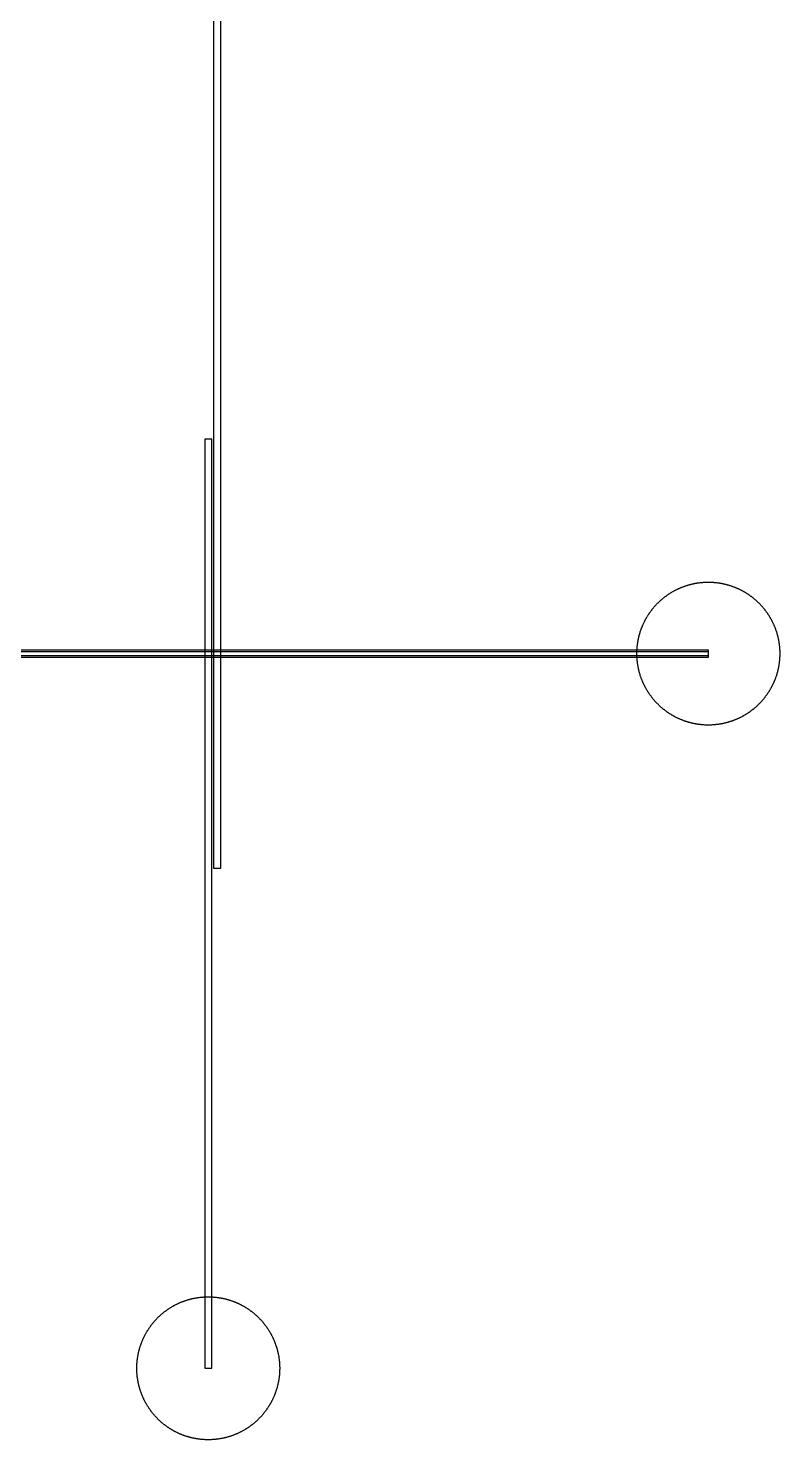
# Model space of a CAD drawing. Extents: x -44500 to 44500, y -47000 to 47000.
# Drawn here: x 30480 to 41000, y -25000 to -5250 of the extents above; entities that cross this region are included whole.
import ezdxf

# ---------------------------------------------------------------- set-up
doc = ezdxf.new("R2010")
doc.units = 0
doc.layers.add('Active', color=80, linetype='CONTINUOUS')
doc.layers.add('Poly', color=20, linetype='CONTINUOUS')

msp = doc.modelspace()

# ---------------------------------------------------------------- linework, layer by layer
at = {"layer": 'Active'}
for points in [[(33075, -17000), (33175, -17000), (33175, -4000), (33075, -4000)], [(32950, -24000), (33050, -24000), (33050, -11000), (32950, -11000)], [(33999.9, -24014.1), (33999.6, -24028.2), (33999.1, -24042.3), (33998.4, -24056.35), (33997.95, -24063.4), (33997.5, -24070.4), (33997, -24077.4), (33996.4, -24084.45), (33995.8, -24091.45), (33995.1, -24098.5), (33994.4, -24105.5), (33993.65, -24112.5), (33991.95, -24126.5), (33991.05, -24133.45), (33990.05, -24140.45), (33989.05, -24147.4), (33988, -24154.35), (33986.9, -24161.3), (33985.7, -24168.3), (33984.5, -24175.2), (33983.25, -24182.15), (33981.95, -24189.05), (33980.6, -24196), (33979.2, -24202.85), (33977.75, -24209.75), (33976.25, -24216.6), (33974.7, -24223.5), (33973.1, -24230.35), (33971.45, -24237.2), (33969.75, -24244.05), (33968, -24250.9), (33966.2, -24257.7), (33964.35, -24264.5), (33962.5, -24271.25), (33960.55, -24278.05), (33958.55, -24284.85), (33956.55, -24291.55), (33954.45, -24298.3), (33952.35, -24305), (33947.95, -24318.4), (33945.65, -24325.1), (33943.35, -24331.75), (33941, -24338.35), (33938.6, -24345), (33936.15, -24351.6), (33933.65, -24358.15), (33931.1, -24364.75), (33928.5, -24371.3), (33925.9, -24377.75), (33923.2, -24384.3), (33920.45, -24390.85), (33917.7, -24397.25), (33914.85, -24403.75), (33912, -24410.15), (33909.1, -24416.55), (33906.15, -24422.95), (33903.15, -24429.3), (33900.1, -24435.65), (33897, -24442), (33893.85, -24448.35), (33890.65, -24454.65), (33887.45, -24460.9), (33884.2, -24467.1), (33880.9, -24473.3), (33877.5, -24479.55), (33874.15, -24485.65), (33870.7, -24491.8), (33867.2, -24497.95), (33863.65, -24504.05), (33860.1, -24510.1), (33856.45, -24516.2), (33852.85, -24522.15), (33849.15, -24528.15), (33845.35, -24534.2), (33841.6, -24540.1), (33837.75, -24546.05), (33833.9, -24551.9), (33830, -24557.75), (33826.05, -24563.55), (33822.05, -24569.4), (33818, -24575.2), (33813.95, -24580.9), (33809.85, -24586.6), (33805.7, -24592.3), (33801.5, -24597.95), (33797.25, -24603.6), (33793, -24609.2), (33788.7, -24614.75), (33784.35, -24620.3), (33779.95, -24625.8), (33775.5, -24631.3), (33771.05, -24636.75), (33766.55, -24642.15), (33762, -24647.55), (33757.4, -24652.95), (33752.8, -24658.2), (33748.15, -24663.5), (33743.45, -24668.75), (33738.7, -24674), (33733.95, -24679.2), (33729.2, -24684.3), (33724.3, -24689.45), (33719.45, -24694.5), (33714.55, -24699.55), (33709.6, -24704.6), (33704.6, -24709.6), (33699.55, -24714.55), (33694.5, -24719.45), (33689.45, -24724.3), (33684.3, -24729.2), (33679.2, -24733.95), (33674, -24738.7), (33668.75, -24743.45), (33663.5, -24748.15), (33658.2, -24752.8), (33652.95, -24757.4), (33647.55, -24762), (33642.15, -24766.55), (33636.75, -24771.05), (33631.3, -24775.5), (33625.8, -24779.95), (33620.3, -24784.35), (33614.75, -24788.7), (33609.2, -24793), (33603.6, -24797.25), (33597.95, -24801.5), (33592.3, -24805.7), (33586.6, -24809.85), (33580.9, -24813.95), (33575.2, -24818), (33569.4, -24822.05), (33563.55, -24826.05), (33557.75, -24830), (33551.9, -24833.9), (33546.05, -24837.75), (33540.1, -24841.6), (33534.2, -24845.35), (33528.15, -24849.15), (33522.15, -24852.85), (33516.2, -24856.45), (33510.1, -24860.1), (33504.05, -24863.65), (33497.95, -24867.2), (33491.8, -24870.7), (33485.65, -24874.15), (33479.55, -24877.5), (33473.3, -24880.9), (33467.1, -24884.2), (33460.9, -24887.45), (33454.65, -24890.65), (33448.35, -24893.85), (33442, -24897), (33435.65, -24900.1), (33429.3, -24903.15), (33422.95, -24906.15), (33416.55, -24909.1), (33410.15, -24912), (33403.75, -24914.85), (33397.25, -24917.7), (33390.85, -24920.45), (33384.3, -24923.2), (33377.75, -24925.9), (33371.3, -24928.5), (33364.75, -24931.1), (33358.15, -24933.65), (33351.6, -24936.15), (33345, -24938.6), (33338.35, -24941), (33331.75, -24943.35), (33325.1, -24945.65), (33318.4, -24947.95), (33305, -24952.35), (33298.3, -24954.45), (33291.55, -24956.55), (33284.85, -24958.55), (33278.05, -24960.55), (33271.25, -24962.5), (33264.5, -24964.35), (33257.7, -24966.2), (33250.9, -24968), (33244.05, -24969.75), (33237.2, -24971.45), (33230.35, -24973.1), (33223.5, -24974.7), (33216.6, -24976.25), (33209.75, -24977.75), (33202.85, -24979.2), (33196, -24980.6), (33189.05, -24981.95), (33182.15, -24983.25), (33175.2, -24984.5), (33168.3, -24985.7), (33161.3, -24986.9), (33154.35, -24988), (33147.4, -24989.05), (33140.45, -24990.05), (33133.45, -24991.05), (33126.5, -24991.95), (33112.5, -24993.65), (33105.5, -24994.4), (33098.5, -24995.1), (33091.45, -24995.8), (33084.45, -24996.4), (33077.4, -24997), (33070.4, -24997.5), (33063.4, -24997.95), (33056.35, -24998.4), (33042.3, -24999.1), (33028.2, -24999.6), (33014.1, -24999.9), (33000, -25000), (32985.9, -24999.9), (32971.8, -24999.6), (32957.7, -24999.1), (32943.65, -24998.4), (32936.6, -24997.95), (32929.6, -24997.5), (32922.6, -24997), (32915.55, -24996.4), (32908.55, -24995.8), (32901.5, -24995.1), (32894.5, -24994.4), (32887.5, -24993.65), (32873.5, -24991.95), (32866.55, -24991.05), (32859.55, -24990.05), (32852.6, -24989.05), (32845.65, -24988), (32838.7, -24986.9), (32831.7, -24985.7), (32824.8, -24984.5), (32817.85, -24983.25), (32810.95, -24981.95), (32804, -24980.6), (32797.15, -24979.2), (32790.25, -24977.75), (32783.4, -24976.25), (32776.5, -24974.7), (32769.65, -24973.1), (32762.8, -24971.45), (32755.95, -24969.75), (32749.1, -24968), (32742.3, -24966.2), (32735.5, -24964.35), (32728.75, -24962.5), (32721.95, -24960.55), (32715.15, -24958.55), (32708.45, -24956.55), (32701.7, -24954.45), (32695, -24952.35), (32681.6, -24947.95), (32674.9, -24945.65), (32668.25, -24943.35), (32661.65, -24941), (32655, -24938.6), (32648.4, -24936.15), (32641.85, -24933.65), (32635.25, -24931.1), (32628.7, -24928.5), (32622.25, -24925.9), (32615.7, -24923.2), (32609.15, -24920.45), (32602.75, -24917.7), (32596.25, -24914.85), (32589.85, -24912), (32583.45, -24909.1), (32577.05, -24906.15), (32570.7, -24903.15), (32564.35, -24900.1), (32558, -24897), (32551.65, -24893.85), (32545.35, -24890.65), (32539.1, -24887.45), (32532.9, -24884.2), (32526.7, -24880.9), (32520.45, -24877.5), (32514.35, -24874.15), (32508.2, -24870.7), (32502.05, -24867.2), (32495.95, -24863.65), (32489.9, -24860.1), (32483.8, -24856.45), (32477.85, -24852.85), (32471.85, -24849.15), (32465.8, -24845.35), (32459.9, -24841.6), (32453.95, -24837.75), (32448.1, -24833.9), (32442.25, -24830), (32436.45, -24826.05), (32430.6, -24822.05), (32424.8, -24818), (32419.1, -24813.95), (32413.4, -24809.85), (32407.7, -24805.7), (32402.05, -24801.5), (32396.4, -24797.25), (32390.8, -24793), (32385.25, -24788.7), (32379.7, -24784.35), (32374.2, -24779.95), (32368.7, -24775.5), (32363.25, -24771.05), (32357.85, -24766.55), (32352.45, -24762), (32347.05, -24757.4), (32341.8, -24752.8), (32336.5, -24748.15), (32331.25, -24743.45), (32326, -24738.7), (32320.8, -24733.95), (32315.7, -24729.2), (32310.55, -24724.3), (32305.5, -24719.45), (32300.45, -24714.55), (32295.4, -24709.6), (32290.4, -24704.6), (32285.45, -24699.55), (32280.55, -24694.5), (32275.7, -24689.45), (32270.8, -24684.3), (32266.05, -24679.2), (32261.3, -24674), (32256.55, -24668.75), (32251.85, -24663.5), (32247.2, -24658.2), (32242.6, -24652.95), (32238, -24647.55), (32233.45, -24642.15), (32228.95, -24636.75), (32224.5, -24631.3), (32220.05, -24625.8), (32215.65, -24620.3), (32211.3, -24614.75), (32207, -24609.2), (32202.75, -24603.6), (32198.5, -24597.95), (32194.3, -24592.3), (32190.15, -24586.6), (32186.05, -24580.9), (32182, -24575.2), (32177.95, -24569.4), (32173.95, -24563.55), (32170, -24557.75), (32166.1, -24551.9), (32162.25, -24546.05), (32158.4, -24540.1), (32154.65, -24534.2), (32150.85, -24528.15), (32147.15, -24522.15), (32143.55, -24516.2), (32139.9, -24510.1), (32136.35, -24504.05), (32132.8, -24497.95), (32129.3, -24491.8), (32125.85, -24485.65), (32122.5, -24479.55), (32119.1, -24473.3), (32115.8, -24467.1), (32112.55, -24460.9), (32109.35, -24454.65), (32106.15, -24448.35), (32103, -24442), (32099.9, -24435.65), (32096.85, -24429.3), (32093.85, -24422.95), (32090.9, -24416.55), (32088, -24410.15), (32085.15, -24403.75), (32082.3, -24397.25), (32079.55, -24390.85), (32076.8, -24384.3), (32074.1, -24377.75), (32071.5, -24371.3), (32068.9, -24364.75), (32066.35, -24358.15), (32063.85, -24351.6), (32061.4, -24345), (32059, -24338.35), (32056.65, -24331.75), (32054.35, -24325.1), (32052.05, -24318.4), (32047.65, -24305), (32045.55, -24298.3), (32043.45, -24291.55), (32041.45, -24284.85), (32039.45, -24278.05), (32037.5, -24271.25), (32035.65, -24264.5), (32033.8, -24257.7), (32032, -24250.9), (32030.25, -24244.05), (32028.55, -24237.2), (32026.9, -24230.35), (32025.3, -24223.5), (32023.75, -24216.6), (32022.25, -24209.75), (32020.8, -24202.85), (32019.4, -24196), (32018.05, -24189.05), (32016.75, -24182.15), (32015.5, -24175.2), (32014.3, -24168.3), (32013.1, -24161.3), (32012, -24154.35), (32010.95, -24147.4), (32009.95, -24140.45), (32008.95, -24133.45), (32008.05, -24126.5), (32006.35, -24112.5), (32005.6, -24105.5), (32004.9, -24098.5), (32004.2, -24091.45), (32003.6, -24084.45), (32003, -24077.4), (32002.5, -24070.4), (32002.05, -24063.4), (32001.6, -24056.35), (32000.9, -24042.3), (32000.4, -24028.2), (32000.1, -24014.1), (32000, -24000), (32000.1, -23985.9), (32000.4, -23971.8), (32000.9, -23957.7), (32001.6, -23943.65), (32002.05, -23936.6), (32002.5, -23929.6), (32003, -23922.6), (32003.6, -23915.55), (32004.2, -23908.55), (32004.9, -23901.5), (32005.6, -23894.5), (32006.35, -23887.5), (32008.05, -23873.5), (32008.95, -23866.55), (32009.95, -23859.55), (32010.95, -23852.6), (32012, -23845.65), (32013.1, -23838.7), (32014.3, -23831.7), (32015.5, -23824.8), (32016.75, -23817.85), (32018.05, -23810.95), (32019.4, -23804), (32020.8, -23797.15), (32022.25, -23790.25), (32023.75, -23783.4), (32025.3, -23776.5), (32026.9, -23769.65), (32028.55, -23762.8), (32030.25, -23755.95), (32032, -23749.1), (32033.8, -23742.3), (32035.65, -23735.5), (32037.5, -23728.75), (32039.45, -23721.95), (32041.45, -23715.15), (32043.45, -23708.45), (32045.55, -23701.7), (32047.65, -23695), (32052.05, -23681.6), (32054.35, -23674.9), (32056.65, -23668.25), (32059, -23661.65), (32061.4, -23655), (32063.85, -23648.4), (32066.35, -23641.85), (32068.9, -23635.25), (32071.5, -23628.7), (32074.1, -23622.25), (32076.8, -23615.7), (32079.55, -23609.15), (32082.3, -23602.75), (32085.15, -23596.25), (32088, -23589.85), (32090.9, -23583.45), (32093.85, -23577.05), (32096.85, -23570.7), (32099.9, -23564.35), (32103, -23558), (32106.15, -23551.65), (32109.35, -23545.35), (32112.55, -23539.1), (32115.8, -23532.9), (32119.1, -23526.7), (32122.5, -23520.45), (32125.85, -23514.35), (32129.3, -23508.2), (32132.8, -23502.05), (32136.35, -23495.95), (32139.9, -23489.9), (32143.55, -23483.8), (32147.15, -23477.85), (32150.85, -23471.85), (32154.65, -23465.8), (32158.4, -23459.9), (32162.25, -23453.95), (32166.1, -23448.1), (32170, -23442.25), (32173.95, -23436.45), (32177.95, -23430.6), (32182, -23424.8), (32186.05, -23419.1), (32190.15, -23413.4), (32194.3, -23407.7), (32198.5, -23402.05), (32202.75, -23396.4), (32207, -23390.8), (32211.3, -23385.25), (32215.65, -23379.7), (32220.05, -23374.2), (32224.5, -23368.7), (32228.95, -23363.25), (32233.45, -23357.85), (32238, -23352.45), (32242.6, -23347.05), (32247.2, -23341.8), (32251.85, -23336.5), (32256.55, -23331.25), (32261.3, -23326), (32266.05, -23320.8), (32270.8, -23315.7), (32275.7, -23310.55), (32280.55, -23305.5), (32285.45, -23300.45), (32290.4, -23295.4), (32295.4, -23290.4), (32300.45, -23285.45), (32305.5, -23280.55), (32310.55, -23275.7), (32315.7, -23270.8), (32320.8, -23266.05), (32326, -23261.3), (32331.25, -23256.55), (32336.5, -23251.85), (32341.8, -23247.2), (32347.05, -23242.6), (32352.45, -23238), (32357.85, -23233.45), (32363.25, -23228.95), (32368.7, -23224.5), (32374.2, -23220.05), (32379.7, -23215.65), (32385.25, -23211.3), (32390.8, -23207), (32396.4, -23202.75), (32402.05, -23198.5), (32407.7, -23194.3), (32413.4, -23190.15), (32419.1, -23186.05), (32424.8, -23182), (32430.6, -23177.95), (32436.45, -23173.95), (32442.25, -23170), (32448.1, -23166.1), (32453.95, -23162.25), (32459.9, -23158.4), (32465.8, -23154.65), (32471.85, -23150.85), (32477.85, -23147.15), (32483.8, -23143.55), (32489.9, -23139.9), (32495.95, -23136.35), (32502.05, -23132.8), (32508.2, -23129.3), (32514.35, -23125.85), (32520.45, -23122.5), (32526.7, -23119.1), (32532.9, -23115.8), (32539.1, -23112.55), (32545.35, -23109.35), (32551.65, -23106.15), (32558, -23103), (32564.35, -23099.9), (32570.7, -23096.85), (32577.05, -23093.85), (32583.45, -23090.9), (32589.85, -23088), (32596.25, -23085.15), (32602.75, -23082.3), (32609.15, -23079.55), (32615.7, -23076.8), (32622.25, -23074.1), (32628.7, -23071.5), (32635.25, -23068.9), (32641.85, -23066.35), (32648.4, -23063.85), (32655, -23061.4), (32661.65, -23059), (32668.25, -23056.65), (32674.9, -23054.35), (32681.6, -23052.05), (32695, -23047.65), (32701.7, -23045.55), (32708.45, -23043.45), (32715.15, -23041.45), (32721.95, -23039.45), (32728.75, -23037.5), (32735.5, -23035.65), (32742.3, -23033.8), (32749.1, -23032), (32755.95, -23030.25), (32762.8, -23028.55), (32769.65, -23026.9), (32776.5, -23025.3), (32783.4, -23023.75), (32790.25, -23022.25), (32797.15, -23020.8), (32804, -23019.4), (32810.95, -23018.05), (32817.85, -23016.75), (32824.8, -23015.5), (32831.7, -23014.3), (32838.7, -23013.1), (32845.65, -23012), (32852.6, -23010.95), (32859.55, -23009.95), (32866.55, -23008.95), (32873.5, -23008.05), (32887.5, -23006.35), (32894.5, -23005.6), (32901.5, -23004.9), (32908.55, -23004.2), (32915.55, -23003.6), (32922.6, -23003), (32929.6, -23002.5), (32936.6, -23002.05), (32943.65, -23001.6), (32957.7, -23000.9), (32971.8, -23000.4), (32985.9, -23000.1), (33000, -23000), (33014.1, -23000.1), (33028.2, -23000.4), (33042.3, -23000.9), (33056.35, -23001.6), (33063.4, -23002.05), (33070.4, -23002.5), (33077.4, -23003), (33084.45, -23003.6), (33091.45, -23004.2), (33098.5, -23004.9), (33105.5, -23005.6), (33112.5, -23006.35), (33126.5, -23008.05), (33133.45, -23008.95), (33140.45, -23009.95), (33147.4, -23010.95), (33154.35, -23012), (33161.3, -23013.1), (33168.3, -23014.3), (33175.2, -23015.5), (33182.15, -23016.75), (33189.05, -23018.05), (33196, -23019.4), (33202.85, -23020.8), (33209.75, -23022.25), (33216.6, -23023.75), (33223.5, -23025.3), (33230.35, -23026.9), (33237.2, -23028.55), (33244.05, -23030.25), (33250.9, -23032), (33257.7, -23033.8), (33264.5, -23035.65), (33271.25, -23037.5), (33278.05, -23039.45), (33284.85, -23041.45), (33291.55, -23043.45), (33298.3, -23045.55), (33305, -23047.65), (33318.4, -23052.05), (33325.1, -23054.35), (33331.75, -23056.65), (33338.35, -23059), (33345, -23061.4), (33351.6, -23063.85), (33358.15, -23066.35), (33364.75, -23068.9), (33371.3, -23071.5), (33377.75, -23074.1), (33384.3, -23076.8), (33390.85, -23079.55), (33397.25, -23082.3), (33403.75, -23085.15), (33410.15, -23088), (33416.55, -23090.9), (33422.95, -23093.85), (33429.3, -23096.85), (33435.65, -23099.9), (33442, -23103), (33448.35, -23106.15), (33454.65, -23109.35), (33460.9, -23112.55), (33467.1, -23115.8), (33473.3, -23119.1), (33479.55, -23122.5), (33485.65, -23125.85), (33491.8, -23129.3), (33497.95, -23132.8), (33504.05, -23136.35), (33510.1, -23139.9), (33516.2, -23143.55), (33522.15, -23147.15), (33528.15, -23150.85), (33534.2, -23154.65), (33540.1, -23158.4), (33546.05, -23162.25), (33551.9, -23166.1), (33557.75, -23170), (33563.55, -23173.95), (33569.4, -23177.95), (33575.2, -23182), (33580.9, -23186.05), (33586.6, -23190.15), (33592.3, -23194.3), (33597.95, -23198.5), (33603.6, -23202.75), (33609.2, -23207), (33614.75, -23211.3), (33620.3, -23215.65), (33625.8, -23220.05), (33631.3, -23224.5), (33636.75, -23228.95), (33642.15, -23233.45), (33647.55, -23238), (33652.95, -23242.6), (33658.2, -23247.2), (33663.5, -23251.85), (33668.75, -23256.55), (33674, -23261.3), (33679.2, -23266.05), (33684.3, -23270.8), (33689.45, -23275.7), (33694.5, -23280.55), (33699.55, -23285.45), (33704.6, -23290.4), (33709.6, -23295.4), (33714.55, -23300.45), (33719.45, -23305.5), (33724.3, -23310.55), (33729.2, -23315.7), (33733.95, -23320.8), (33738.7, -23326), (33743.45, -23331.25), (33748.15, -23336.5), (33752.8, -23341.8), (33757.4, -23347.05), (33762, -23352.45), (33766.55, -23357.85), (33771.05, -23363.25), (33775.5, -23368.7), (33779.95, -23374.2), (33784.35, -23379.7), (33788.7, -23385.25), (33793, -23390.8), (33797.25, -23396.4), (33801.5, -23402.05), (33805.7, -23407.7), (33809.85, -23413.4), (33813.95, -23419.1), (33818, -23424.8), (33822.05, -23430.6), (33826.05, -23436.45), (33830, -23442.25), (33833.9, -23448.1), (33837.75, -23453.95), (33841.6, -23459.9), (33845.35, -23465.8), (33849.15, -23471.85), (33852.85, -23477.85), (33856.45, -23483.8), (33860.1, -23489.9), (33863.65, -23495.95), (33867.2, -23502.05), (33870.7, -23508.2), (33874.15, -23514.35), (33877.5, -23520.45), (33880.9, -23526.7), (33884.2, -23532.9), (33887.45, -23539.1), (33890.65, -23545.35), (33893.85, -23551.65), (33897, -23558), (33900.1, -23564.35), (33903.15, -23570.7), (33906.15, -23577.05), (33909.1, -23583.45), (33912, -23589.85), (33914.85, -23596.25), (33917.7, -23602.75), (33920.45, -23609.15), (33923.2, -23615.7), (33925.9, -23622.25), (33928.5, -23628.7), (33931.1, -23635.25), (33933.65, -23641.85), (33936.15, -23648.4), (33938.6, -23655), (33941, -23661.65), (33943.35, -23668.25), (33945.65, -23674.9), (33947.95, -23681.6), (33952.35, -23695), (33954.45, -23701.7), (33956.55, -23708.45), (33958.55, -23715.15), (33960.55, -23721.95), (33962.5, -23728.75), (33964.35, -23735.5), (33966.2, -23742.3), (33968, -23749.1), (33969.75, -23755.95), (33971.45, -23762.8), (33973.1, -23769.65), (33974.7, -23776.5), (33976.25, -23783.4), (33977.75, -23790.25), (33979.2, -23797.15), (33980.6, -23804), (33981.95, -23810.95), (33983.25, -23817.85), (33984.5, -23824.8), (33985.7, -23831.7), (33986.9, -23838.7), (33988, -23845.65), (33989.05, -23852.6), (33990.05, -23859.55), (33991.05, -23866.55), (33991.95, -23873.5), (33993.65, -23887.5), (33994.4, -23894.5), (33995.1, -23901.5), (33995.8, -23908.55), (33996.4, -23915.55), (33997, -23922.6), (33997.5, -23929.6), (33997.95, -23936.6), (33998.4, -23943.65), (33999.1, -23957.7), (33999.6, -23971.8), (33999.9, -23985.9), (34000, -24000)]]:
    msp.add_lwpolyline(points, close=True, dxfattribs=at)
at = {"layer": 'Poly'}
for points in [[(40999.9, -14014.1), (40999.6, -14028.2), (40999.1, -14042.3), (40998.4, -14056.35), (40997.95, -14063.4), (40997.5, -14070.4), (40997, -14077.4), (40996.4, -14084.45), (40995.8, -14091.45), (40995.1, -14098.5), (40994.4, -14105.5), (40993.65, -14112.5), (40991.95, -14126.5), (40991.05, -14133.45), (40990.05, -14140.45), (40989.05, -14147.4), (40988, -14154.35), (40986.9, -14161.3), (40985.7, -14168.3), (40984.5, -14175.2), (40983.25, -14182.15), (40981.95, -14189.05), (40980.6, -14196), (40979.2, -14202.85), (40977.75, -14209.75), (40976.25, -14216.6), (40974.7, -14223.5), (40973.1, -14230.35), (40971.45, -14237.2), (40969.75, -14244.05), (40968, -14250.9), (40966.2, -14257.7), (40964.35, -14264.5), (40962.5, -14271.25), (40960.55, -14278.05), (40958.55, -14284.85), (40956.55, -14291.55), (40954.45, -14298.3), (40952.35, -14305), (40947.95, -14318.4), (40945.65, -14325.1), (40943.35, -14331.75), (40941, -14338.35), (40938.6, -14345), (40936.15, -14351.6), (40933.65, -14358.15), (40931.1, -14364.75), (40928.5, -14371.3), (40925.9, -14377.75), (40923.2, -14384.3), (40920.45, -14390.85), (40917.7, -14397.25), (40914.85, -14403.75), (40912, -14410.15), (40909.1, -14416.55), (40906.15, -14422.95), (40903.15, -14429.3), (40900.1, -14435.65), (40897, -14442), (40893.85, -14448.35), (40890.65, -14454.65), (40887.45, -14460.9), (40884.2, -14467.1), (40880.9, -14473.3), (40877.5, -14479.55), (40874.15, -14485.65), (40870.7, -14491.8), (40867.2, -14497.95), (40863.65, -14504.05), (40860.1, -14510.1), (40856.45, -14516.2), (40852.85, -14522.15), (40849.15, -14528.15), (40845.35, -14534.2), (40841.6, -14540.1), (40837.75, -14546.05), (40833.9, -14551.9), (40830, -14557.75), (40826.05, -14563.55), (40822.05, -14569.4), (40818, -14575.2), (40813.95, -14580.9), (40809.85, -14586.6), (40805.7, -14592.3), (40801.5, -14597.95), (40797.25, -14603.6), (40793, -14609.2), (40788.7, -14614.75), (40784.35, -14620.3), (40779.95, -14625.8), (40775.5, -14631.3), (40771.05, -14636.75), (40766.55, -14642.15), (40762, -14647.55), (40757.4, -14652.95), (40752.8, -14658.2), (40748.15, -14663.5), (40743.45, -14668.75), (40738.7, -14674), (40733.95, -14679.2), (40729.2, -14684.3), (40724.3, -14689.45), (40719.45, -14694.5), (40714.55, -14699.55), (40709.6, -14704.6), (40704.6, -14709.6), (40699.55, -14714.55), (40694.5, -14719.45), (40689.45, -14724.3), (40684.3, -14729.2), (40679.2, -14733.95), (40674, -14738.7), (40668.75, -14743.45), (40663.5, -14748.15), (40658.2, -14752.8), (40652.95, -14757.4), (40647.55, -14762), (40642.15, -14766.55), (40636.75, -14771.05), (40631.3, -14775.5), (40625.8, -14779.95), (40620.3, -14784.35), (40614.75, -14788.7), (40609.2, -14793), (40603.6, -14797.25), (40597.95, -14801.5), (40592.3, -14805.7), (40586.6, -14809.85), (40580.9, -14813.95), (40575.2, -14818), (40569.4, -14822.05), (40563.55, -14826.05), (40557.75, -14830), (40551.9, -14833.9), (40546.05, -14837.75), (40540.1, -14841.6), (40534.2, -14845.35), (40528.15, -14849.15), (40522.15, -14852.85), (40516.2, -14856.45), (40510.1, -14860.1), (40504.05, -14863.65), (40497.95, -14867.2), (40491.8, -14870.7), (40485.65, -14874.15), (40479.55, -14877.5), (40473.3, -14880.9), (40467.1, -14884.2), (40460.9, -14887.45), (40454.65, -14890.65), (40448.35, -14893.85), (40442, -14897), (40435.65, -14900.1), (40429.3, -14903.15), (40422.95, -14906.15), (40416.55, -14909.1), (40410.15, -14912), (40403.75, -14914.85), (40397.25, -14917.7), (40390.85, -14920.45), (40384.3, -14923.2), (40377.75, -14925.9), (40371.3, -14928.5), (40364.75, -14931.1), (40358.15, -14933.65), (40351.6, -14936.15), (40345, -14938.6), (40338.35, -14941), (40331.75, -14943.35), (40325.1, -14945.65), (40318.4, -14947.95), (40305, -14952.35), (40298.3, -14954.45), (40291.55, -14956.55), (40284.85, -14958.55), (40278.05, -14960.55), (40271.25, -14962.5), (40264.5, -14964.35), (40257.7, -14966.2), (40250.9, -14968), (40244.05, -14969.75), (40237.2, -14971.45), (40230.35, -14973.1), (40223.5, -14974.7), (40216.6, -14976.25), (40209.75, -14977.75), (40202.85, -14979.2), (40196, -14980.6), (40189.05, -14981.95), (40182.15, -14983.25), (40175.2, -14984.5), (40168.3, -14985.7), (40161.3, -14986.9), (40154.35, -14988), (40147.4, -14989.05), (40140.45, -14990.05), (40133.45, -14991.05), (40126.5, -14991.95), (40112.5, -14993.65), (40105.5, -14994.4), (40098.5, -14995.1), (40091.45, -14995.8), (40084.45, -14996.4), (40077.4, -14997), (40070.4, -14997.5), (40063.4, -14997.95), (40056.35, -14998.4), (40042.3, -14999.1), (40028.2, -14999.6), (40014.1, -14999.9), (40000, -15000), (39985.9, -14999.9), (39971.8, -14999.6), (39957.7, -14999.1), (39943.65, -14998.4), (39936.6, -14997.95), (39929.6, -14997.5), (39922.6, -14997), (39915.55, -14996.4), (39908.55, -14995.8), (39901.5, -14995.1), (39894.5, -14994.4), (39887.5, -14993.65), (39873.5, -14991.95), (39866.55, -14991.05), (39859.55, -14990.05), (39852.6, -14989.05), (39845.65, -14988), (39838.7, -14986.9), (39831.7, -14985.7), (39824.8, -14984.5), (39817.85, -14983.25), (39810.95, -14981.95), (39804, -14980.6), (39797.15, -14979.2), (39790.25, -14977.75), (39783.4, -14976.25), (39776.5, -14974.7), (39769.65, -14973.1), (39762.8, -14971.45), (39755.95, -14969.75), (39749.1, -14968), (39742.3, -14966.2), (39735.5, -14964.35), (39728.75, -14962.5), (39721.95, -14960.55), (39715.15, -14958.55), (39708.45, -14956.55), (39701.7, -14954.45), (39695, -14952.35), (39681.6, -14947.95), (39674.9, -14945.65), (39668.25, -14943.35), (39661.65, -14941), (39655, -14938.6), (39648.4, -14936.15), (39641.85, -14933.65), (39635.25, -14931.1), (39628.7, -14928.5), (39622.25, -14925.9), (39615.7, -14923.2), (39609.15, -14920.45), (39602.75, -14917.7), (39596.25, -14914.85), (39589.85, -14912), (39583.45, -14909.1), (39577.05, -14906.15), (39570.7, -14903.15), (39564.35, -14900.1), (39558, -14897), (39551.65, -14893.85), (39545.35, -14890.65), (39539.1, -14887.45), (39532.9, -14884.2), (39526.7, -14880.9), (39520.45, -14877.5), (39514.35, -14874.15), (39508.2, -14870.7), (39502.05, -14867.2), (39495.95, -14863.65), (39489.9, -14860.1), (39483.8, -14856.45), (39477.85, -14852.85), (39471.85, -14849.15), (39465.8, -14845.35), (39459.9, -14841.6), (39453.95, -14837.75), (39448.1, -14833.9), (39442.25, -14830), (39436.45, -14826.05), (39430.6, -14822.05), (39424.8, -14818), (39419.1, -14813.95), (39413.4, -14809.85), (39407.7, -14805.7), (39402.05, -14801.5), (39396.4, -14797.25), (39390.8, -14793), (39385.25, -14788.7), (39379.7, -14784.35), (39374.2, -14779.95), (39368.7, -14775.5), (39363.25, -14771.05), (39357.85, -14766.55), (39352.45, -14762), (39347.05, -14757.4), (39341.8, -14752.8), (39336.5, -14748.15), (39331.25, -14743.45), (39326, -14738.7), (39320.8, -14733.95), (39315.7, -14729.2), (39310.55, -14724.3), (39305.5, -14719.45), (39300.45, -14714.55), (39295.4, -14709.6), (39290.4, -14704.6), (39285.45, -14699.55), (39280.55, -14694.5), (39275.7, -14689.45), (39270.8, -14684.3), (39266.05, -14679.2), (39261.3, -14674), (39256.55, -14668.75), (39251.85, -14663.5), (39247.2, -14658.2), (39242.6, -14652.95), (39238, -14647.55), (39233.45, -14642.15), (39228.95, -14636.75), (39224.5, -14631.3), (39220.05, -14625.8), (39215.65, -14620.3), (39211.3, -14614.75), (39207, -14609.2), (39202.75, -14603.6), (39198.5, -14597.95), (39194.3, -14592.3), (39190.15, -14586.6), (39186.05, -14580.9), (39182, -14575.2), (39177.95, -14569.4), (39173.95, -14563.55), (39170, -14557.75), (39166.1, -14551.9), (39162.25, -14546.05), (39158.4, -14540.1), (39154.65, -14534.2), (39150.85, -14528.15), (39147.15, -14522.15), (39143.55, -14516.2), (39139.9, -14510.1), (39136.35, -14504.05), (39132.8, -14497.95), (39129.3, -14491.8), (39125.85, -14485.65), (39122.5, -14479.55), (39119.1, -14473.3), (39115.8, -14467.1), (39112.55, -14460.9), (39109.35, -14454.65), (39106.15, -14448.35), (39103, -14442), (39099.9, -14435.65), (39096.85, -14429.3), (39093.85, -14422.95), (39090.9, -14416.55), (39088, -14410.15), (39085.15, -14403.75), (39082.3, -14397.25), (39079.55, -14390.85), (39076.8, -14384.3), (39074.1, -14377.75), (39071.5, -14371.3), (39068.9, -14364.75), (39066.35, -14358.15), (39063.85, -14351.6), (39061.4, -14345), (39059, -14338.35), (39056.65, -14331.75), (39054.35, -14325.1), (39052.05, -14318.4), (39047.65, -14305), (39045.55, -14298.3), (39043.45, -14291.55), (39041.45, -14284.85), (39039.45, -14278.05), (39037.5, -14271.25), (39035.65, -14264.5), (39033.8, -14257.7), (39032, -14250.9), (39030.25, -14244.05), (39028.55, -14237.2), (39026.9, -14230.35), (39025.3, -14223.5), (39023.75, -14216.6), (39022.25, -14209.75), (39020.8, -14202.85), (39019.4, -14196), (39018.05, -14189.05), (39016.75, -14182.15), (39015.5, -14175.2), (39014.3, -14168.3), (39013.1, -14161.3), (39012, -14154.35), (39010.95, -14147.4), (39009.95, -14140.45), (39008.95, -14133.45), (39008.05, -14126.5), (39006.35, -14112.5), (39005.6, -14105.5), (39004.9, -14098.5), (39004.2, -14091.45), (39003.6, -14084.45), (39003, -14077.4), (39002.5, -14070.4), (39002.05, -14063.4), (39001.6, -14056.35), (39000.9, -14042.3), (39000.4, -14028.2), (39000.1, -14014.1), (39000, -14000), (39000.1, -13985.9), (39000.4, -13971.8), (39000.9, -13957.7), (39001.6, -13943.65), (39002.05, -13936.6), (39002.5, -13929.6), (39003, -13922.6), (39003.6, -13915.55), (39004.2, -13908.55), (39004.9, -13901.5), (39005.6, -13894.5), (39006.35, -13887.5), (39008.05, -13873.5), (39008.95, -13866.55), (39009.95, -13859.55), (39010.95, -13852.6), (39012, -13845.65), (39013.1, -13838.7), (39014.3, -13831.7), (39015.5, -13824.8), (39016.75, -13817.85), (39018.05, -13810.95), (39019.4, -13804), (39020.8, -13797.15), (39022.25, -13790.25), (39023.75, -13783.4), (39025.3, -13776.5), (39026.9, -13769.65), (39028.55, -13762.8), (39030.25, -13755.95), (39032, -13749.1), (39033.8, -13742.3), (39035.65, -13735.5), (39037.5, -13728.75), (39039.45, -13721.95), (39041.45, -13715.15), (39043.45, -13708.45), (39045.55, -13701.7), (39047.65, -13695), (39052.05, -13681.6), (39054.35, -13674.9), (39056.65, -13668.25), (39059, -13661.65), (39061.4, -13655), (39063.85, -13648.4), (39066.35, -13641.85), (39068.9, -13635.25), (39071.5, -13628.7), (39074.1, -13622.25), (39076.8, -13615.7), (39079.55, -13609.15), (39082.3, -13602.75), (39085.15, -13596.25), (39088, -13589.85), (39090.9, -13583.45), (39093.85, -13577.05), (39096.85, -13570.7), (39099.9, -13564.35), (39103, -13558), (39106.15, -13551.65), (39109.35, -13545.35), (39112.55, -13539.1), (39115.8, -13532.9), (39119.1, -13526.7), (39122.5, -13520.45), (39125.85, -13514.35), (39129.3, -13508.2), (39132.8, -13502.05), (39136.35, -13495.95), (39139.9, -13489.9), (39143.55, -13483.8), (39147.15, -13477.85), (39150.85, -13471.85), (39154.65, -13465.8), (39158.4, -13459.9), (39162.25, -13453.95), (39166.1, -13448.1), (39170, -13442.25), (39173.95, -13436.45), (39177.95, -13430.6), (39182, -13424.8), (39186.05, -13419.1), (39190.15, -13413.4), (39194.3, -13407.7), (39198.5, -13402.05), (39202.75, -13396.4), (39207, -13390.8), (39211.3, -13385.25), (39215.65, -13379.7), (39220.05, -13374.2), (39224.5, -13368.7), (39228.95, -13363.25), (39233.45, -13357.85), (39238, -13352.45), (39242.6, -13347.05), (39247.2, -13341.8), (39251.85, -13336.5), (39256.55, -13331.25), (39261.3, -13326), (39266.05, -13320.8), (39270.8, -13315.7), (39275.7, -13310.55), (39280.55, -13305.5), (39285.45, -13300.45), (39290.4, -13295.4), (39295.4, -13290.4), (39300.45, -13285.45), (39305.5, -13280.55), (39310.55, -13275.7), (39315.7, -13270.8), (39320.8, -13266.05), (39326, -13261.3), (39331.25, -13256.55), (39336.5, -13251.85), (39341.8, -13247.2), (39347.05, -13242.6), (39352.45, -13238), (39357.85, -13233.45), (39363.25, -13228.95), (39368.7, -13224.5), (39374.2, -13220.05), (39379.7, -13215.65), (39385.25, -13211.3), (39390.8, -13207), (39396.4, -13202.75), (39402.05, -13198.5), (39407.7, -13194.3), (39413.4, -13190.15), (39419.1, -13186.05), (39424.8, -13182), (39430.6, -13177.95), (39436.45, -13173.95), (39442.25, -13170), (39448.1, -13166.1), (39453.95, -13162.25), (39459.9, -13158.4), (39465.8, -13154.65), (39471.85, -13150.85), (39477.85, -13147.15), (39483.8, -13143.55), (39489.9, -13139.9), (39495.95, -13136.35), (39502.05, -13132.8), (39508.2, -13129.3), (39514.35, -13125.85), (39520.45, -13122.5), (39526.7, -13119.1), (39532.9, -13115.8), (39539.1, -13112.55), (39545.35, -13109.35), (39551.65, -13106.15), (39558, -13103), (39564.35, -13099.9), (39570.7, -13096.85), (39577.05, -13093.85), (39583.45, -13090.9), (39589.85, -13088), (39596.25, -13085.15), (39602.75, -13082.3), (39609.15, -13079.55), (39615.7, -13076.8), (39622.25, -13074.1), (39628.7, -13071.5), (39635.25, -13068.9), (39641.85, -13066.35), (39648.4, -13063.85), (39655, -13061.4), (39661.65, -13059), (39668.25, -13056.65), (39674.9, -13054.35), (39681.6, -13052.05), (39695, -13047.65), (39701.7, -13045.55), (39708.45, -13043.45), (39715.15, -13041.45), (39721.95, -13039.45), (39728.75, -13037.5), (39735.5, -13035.65), (39742.3, -13033.8), (39749.1, -13032), (39755.95, -13030.25), (39762.8, -13028.55), (39769.65, -13026.9), (39776.5, -13025.3), (39783.4, -13023.75), (39790.25, -13022.25), (39797.15, -13020.8), (39804, -13019.4), (39810.95, -13018.05), (39817.85, -13016.75), (39824.8, -13015.5), (39831.7, -13014.3), (39838.7, -13013.1), (39845.65, -13012), (39852.6, -13010.95), (39859.55, -13009.95), (39866.55, -13008.95), (39873.5, -13008.05), (39887.5, -13006.35), (39894.5, -13005.6), (39901.5, -13004.9), (39908.55, -13004.2), (39915.55, -13003.6), (39922.6, -13003), (39929.6, -13002.5), (39936.6, -13002.05), (39943.65, -13001.6), (39957.7, -13000.9), (39971.8, -13000.4), (39985.9, -13000.1), (40000, -13000), (40014.1, -13000.1), (40028.2, -13000.4), (40042.3, -13000.9), (40056.35, -13001.6), (40063.4, -13002.05), (40070.4, -13002.5), (40077.4, -13003), (40084.45, -13003.6), (40091.45, -13004.2), (40098.5, -13004.9), (40105.5, -13005.6), (40112.5, -13006.35), (40126.5, -13008.05), (40133.45, -13008.95), (40140.45, -13009.95), (40147.4, -13010.95), (40154.35, -13012), (40161.3, -13013.1), (40168.3, -13014.3), (40175.2, -13015.5), (40182.15, -13016.75), (40189.05, -13018.05), (40196, -13019.4), (40202.85, -13020.8), (40209.75, -13022.25), (40216.6, -13023.75), (40223.5, -13025.3), (40230.35, -13026.9), (40237.2, -13028.55), (40244.05, -13030.25), (40250.9, -13032), (40257.7, -13033.8), (40264.5, -13035.65), (40271.25, -13037.5), (40278.05, -13039.45), (40284.85, -13041.45), (40291.55, -13043.45), (40298.3, -13045.55), (40305, -13047.65), (40318.4, -13052.05), (40325.1, -13054.35), (40331.75, -13056.65), (40338.35, -13059), (40345, -13061.4), (40351.6, -13063.85), (40358.15, -13066.35), (40364.75, -13068.9), (40371.3, -13071.5), (40377.75, -13074.1), (40384.3, -13076.8), (40390.85, -13079.55), (40397.25, -13082.3), (40403.75, -13085.15), (40410.15, -13088), (40416.55, -13090.9), (40422.95, -13093.85), (40429.3, -13096.85), (40435.65, -13099.9), (40442, -13103), (40448.35, -13106.15), (40454.65, -13109.35), (40460.9, -13112.55), (40467.1, -13115.8), (40473.3, -13119.1), (40479.55, -13122.5), (40485.65, -13125.85), (40491.8, -13129.3), (40497.95, -13132.8), (40504.05, -13136.35), (40510.1, -13139.9), (40516.2, -13143.55), (40522.15, -13147.15), (40528.15, -13150.85), (40534.2, -13154.65), (40540.1, -13158.4), (40546.05, -13162.25), (40551.9, -13166.1), (40557.75, -13170), (40563.55, -13173.95), (40569.4, -13177.95), (40575.2, -13182), (40580.9, -13186.05), (40586.6, -13190.15), (40592.3, -13194.3), (40597.95, -13198.5), (40603.6, -13202.75), (40609.2, -13207), (40614.75, -13211.3), (40620.3, -13215.65), (40625.8, -13220.05), (40631.3, -13224.5), (40636.75, -13228.95), (40642.15, -13233.45), (40647.55, -13238), (40652.95, -13242.6), (40658.2, -13247.2), (40663.5, -13251.85), (40668.75, -13256.55), (40674, -13261.3), (40679.2, -13266.05), (40684.3, -13270.8), (40689.45, -13275.7), (40694.5, -13280.55), (40699.55, -13285.45), (40704.6, -13290.4), (40709.6, -13295.4), (40714.55, -13300.45), (40719.45, -13305.5), (40724.3, -13310.55), (40729.2, -13315.7), (40733.95, -13320.8), (40738.7, -13326), (40743.45, -13331.25), (40748.15, -13336.5), (40752.8, -13341.8), (40757.4, -13347.05), (40762, -13352.45), (40766.55, -13357.85), (40771.05, -13363.25), (40775.5, -13368.7), (40779.95, -13374.2), (40784.35, -13379.7), (40788.7, -13385.25), (40793, -13390.8), (40797.25, -13396.4), (40801.5, -13402.05), (40805.7, -13407.7), (40809.85, -13413.4), (40813.95, -13419.1), (40818, -13424.8), (40822.05, -13430.6), (40826.05, -13436.45), (40830, -13442.25), (40833.9, -13448.1), (40837.75, -13453.95), (40841.6, -13459.9), (40845.35, -13465.8), (40849.15, -13471.85), (40852.85, -13477.85), (40856.45, -13483.8), (40860.1, -13489.9), (40863.65, -13495.95), (40867.2, -13502.05), (40870.7, -13508.2), (40874.15, -13514.35), (40877.5, -13520.45), (40880.9, -13526.7), (40884.2, -13532.9), (40887.45, -13539.1), (40890.65, -13545.35), (40893.85, -13551.65), (40897, -13558), (40900.1, -13564.35), (40903.15, -13570.7), (40906.15, -13577.05), (40909.1, -13583.45), (40912, -13589.85), (40914.85, -13596.25), (40917.7, -13602.75), (40920.45, -13609.15), (40923.2, -13615.7), (40925.9, -13622.25), (40928.5, -13628.7), (40931.1, -13635.25), (40933.65, -13641.85), (40936.15, -13648.4), (40938.6, -13655), (40941, -13661.65), (40943.35, -13668.25), (40945.65, -13674.9), (40947.95, -13681.6), (40952.35, -13695), (40954.45, -13701.7), (40956.55, -13708.45), (40958.55, -13715.15), (40960.55, -13721.95), (40962.5, -13728.75), (40964.35, -13735.5), (40966.2, -13742.3), (40968, -13749.1), (40969.75, -13755.95), (40971.45, -13762.8), (40973.1, -13769.65), (40974.7, -13776.5), (40976.25, -13783.4), (40977.75, -13790.25), (40979.2, -13797.15), (40980.6, -13804), (40981.95, -13810.95), (40983.25, -13817.85), (40984.5, -13824.8), (40985.7, -13831.7), (40986.9, -13838.7), (40988, -13845.65), (40989.05, -13852.6), (40990.05, -13859.55), (40991.05, -13866.55), (40991.95, -13873.5), (40993.65, -13887.5), (40994.4, -13894.5), (40995.1, -13901.5), (40995.8, -13908.55), (40996.4, -13915.55), (40997, -13922.6), (40997.5, -13929.6), (40997.95, -13936.6), (40998.4, -13943.65), (40999.1, -13957.7), (40999.6, -13971.8), (40999.9, -13985.9), (41000, -14000)], [(24000, -14025), (40000, -14025), (40000, -13975), (24000, -13975)], [(40000, -13950), (30005, -13950), (30005, -14050), (40000, -14050)]]:
    msp.add_lwpolyline(points, close=True, dxfattribs=at)

doc.saveas('drawing.dxf')
